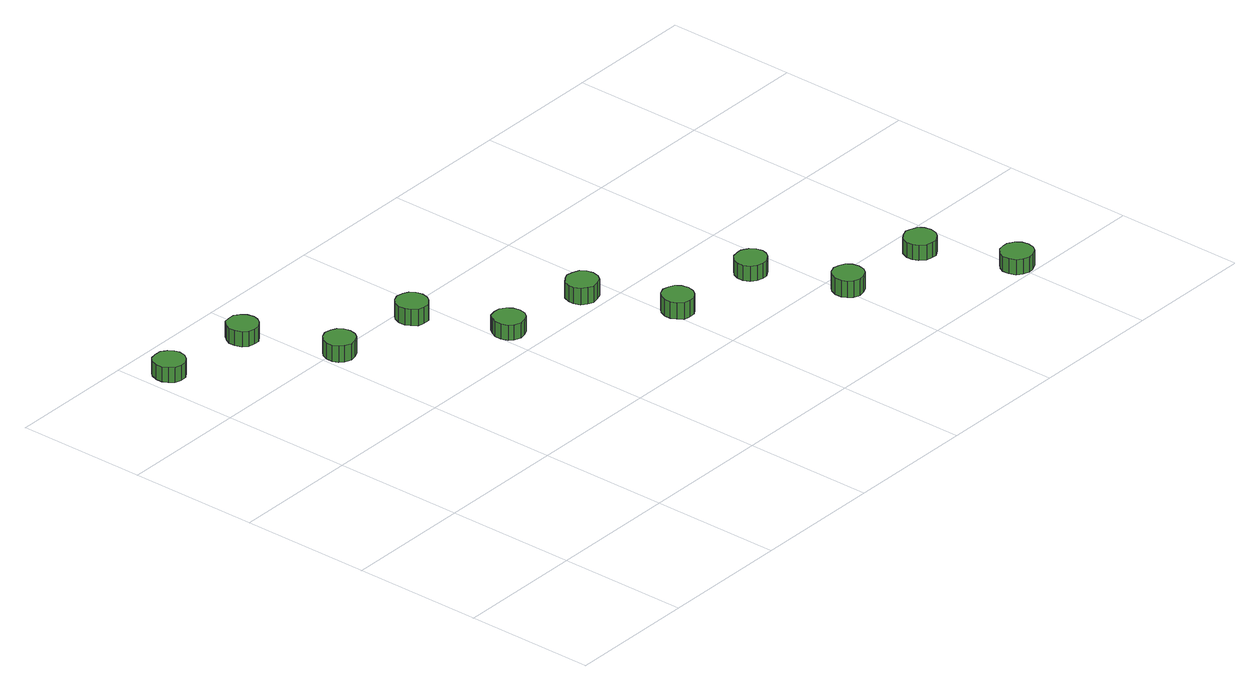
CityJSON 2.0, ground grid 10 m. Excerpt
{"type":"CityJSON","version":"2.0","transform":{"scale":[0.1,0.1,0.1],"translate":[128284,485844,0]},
"CityObjects":{
"tree1":{"type":"SolitaryVegetationObject","attributes":{"function":"something"},"geometry":[{"type":"MultiSurface","lod":"1","boundaries":[[[0,1,2,3,4,5,6,7,8,9,10,11,12,13,14]],[[15,16,17,18,19,20,21,22,23,24,25,26,27,28,29]],[[0,29,28,1]],[[1,28,27,2]],[[2,27,26,3]],[[3,26,25,4]],[[4,25,24,5]],[[5,24,23,6]],[[6,23,22,7]],[[7,22,21,8]],[[8,21,20,9]],[[9,20,19,10]],[[10,19,18,11]],[[11,18,17,12]],[[12,17,16,13]],[[13,16,15,14]],[[14,15,29,0]]]}]},
"tree2":{"type":"SolitaryVegetationObject","attributes":{"function":"something"},"geometry":[{"type":"MultiSurface","lod":"1","boundaries":[[[30,31,32,33,34,35,36,37,38,39,40,41,42,43,44]],[[45,46,47,48,49,50,51,52,53,54,55,56,57,58,59]],[[30,59,58,31]],[[31,58,57,32]],[[32,57,56,33]],[[33,56,55,34]],[[34,55,54,35]],[[35,54,53,36]],[[36,53,52,37]],[[37,52,51,38]],[[38,51,50,39]],[[39,50,49,40]],[[40,49,48,41]],[[41,48,47,42]],[[42,47,46,43]],[[43,46,45,44]],[[44,45,59,30]]]}]},
"tree3":{"type":"SolitaryVegetationObject","attributes":{"function":"something"},"geometry":[{"type":"MultiSurface","lod":"1","boundaries":[[[60,61,62,63,64,65,66,67,68,69,70,71,72,73,74]],[[75,76,77,78,79,80,81,82,83,84,85,86,87,88,89]],[[60,89,88,61]],[[61,88,87,62]],[[62,87,86,63]],[[63,86,85,64]],[[64,85,84,65]],[[65,84,83,66]],[[66,83,82,67]],[[67,82,81,68]],[[68,81,80,69]],[[69,80,79,70]],[[70,79,78,71]],[[71,78,77,72]],[[72,77,76,73]],[[73,76,75,74]],[[74,75,89,60]]]}]},
"tree4":{"type":"SolitaryVegetationObject","attributes":{"function":"something"},"geometry":[{"type":"MultiSurface","lod":"1","boundaries":[[[90,91,92,93,94,95,96,97,98,99,100,101,102,103,104]],[[105,106,107,108,109,110,111,112,113,114,115,116,117,118,119]],[[90,119,118,91]],[[91,118,117,92]],[[92,117,116,93]],[[93,116,115,94]],[[94,115,114,95]],[[95,114,113,96]],[[96,113,112,97]],[[97,112,111,98]],[[98,111,110,99]],[[99,110,109,100]],[[100,109,108,101]],[[101,108,107,102]],[[102,107,106,103]],[[103,106,105,104]],[[104,105,119,90]]]}]},
"tree5":{"type":"SolitaryVegetationObject","attributes":{"function":"something"},"geometry":[{"type":"MultiSurface","lod":"1","boundaries":[[[120,121,122,123,124,125,126,127,128,129,130,131,132,133,134]],[[135,136,137,138,139,140,141,142,143,144,145,146,147,148,149]],[[120,149,148,121]],[[121,148,147,122]],[[122,147,146,123]],[[123,146,145,124]],[[124,145,144,125]],[[125,144,143,126]],[[126,143,142,127]],[[127,142,141,128]],[[128,141,140,129]],[[129,140,139,130]],[[130,139,138,131]],[[131,138,137,132]],[[132,137,136,133]],[[133,136,135,134]],[[134,135,149,120]]]}]},
"tree6":{"type":"SolitaryVegetationObject","attributes":{"function":"something"},"geometry":[{"type":"MultiSurface","lod":"1","boundaries":[[[150,151,152,153,154,155,156,157,158,159,160,161,162,163,164]],[[165,166,167,168,169,170,171,172,173,174,175,176,177,178,179]],[[150,179,178,151]],[[151,178,177,152]],[[152,177,176,153]],[[153,176,175,154]],[[154,175,174,155]],[[155,174,173,156]],[[156,173,172,157]],[[157,172,171,158]],[[158,171,170,159]],[[159,170,169,160]],[[160,169,168,161]],[[161,168,167,162]],[[162,167,166,163]],[[163,166,165,164]],[[164,165,179,150]]]}]},
"tree7":{"type":"SolitaryVegetationObject","attributes":{"function":"something"},"geometry":[{"type":"MultiSurface","lod":"1","boundaries":[[[180,181,182,183,184,185,186,187,188,189,190,191,192,193,194]],[[195,196,197,198,199,200,201,202,203,204,205,206,207,208,209]],[[180,209,208,181]],[[181,208,207,182]],[[182,207,206,183]],[[183,206,205,184]],[[184,205,204,185]],[[185,204,203,186]],[[186,203,202,187]],[[187,202,201,188]],[[188,201,200,189]],[[189,200,199,190]],[[190,199,198,191]],[[191,198,197,192]],[[192,197,196,193]],[[193,196,195,194]],[[194,195,209,180]]]}]},
"tree8":{"type":"SolitaryVegetationObject","attributes":{"function":"something"},"geometry":[{"type":"MultiSurface","lod":"1","boundaries":[[[210,211,212,213,214,215,216,217,218,219,220,221,222,223,224]],[[225,226,227,228,229,230,231,232,233,234,235,236,237,238,239]],[[210,239,238,211]],[[211,238,237,212]],[[212,237,236,213]],[[213,236,235,214]],[[214,235,234,215]],[[215,234,233,216]],[[216,233,232,217]],[[217,232,231,218]],[[218,231,230,219]],[[219,230,229,220]],[[220,229,228,221]],[[221,228,227,222]],[[222,227,226,223]],[[223,226,225,224]],[[224,225,239,210]]]}]},
"tree9":{"type":"SolitaryVegetationObject","attributes":{"function":"something"},"geometry":[{"type":"MultiSurface","lod":"1","boundaries":[[[240,241,242,243,244,245,246,247,248,249,250,251,252,253,254]],[[255,256,257,258,259,260,261,262,263,264,265,266,267,268,269]],[[240,269,268,241]],[[241,268,267,242]],[[242,267,266,243]],[[243,266,265,244]],[[244,265,264,245]],[[245,264,263,246]],[[246,263,262,247]],[[247,262,261,248]],[[248,261,260,249]],[[249,260,259,250]],[[250,259,258,251]],[[251,258,257,252]],[[252,257,256,253]],[[253,256,255,254]],[[254,255,269,240]]]}]},
"tree10":{"type":"SolitaryVegetationObject","attributes":{"function":"something"},"geometry":[{"type":"MultiSurface","lod":"1","boundaries":[[[270,271,272,273,274,275,276,277,278,279,280,281,282,283,284]],[[285,286,287,288,289,290,291,292,293,294,295,296,297,298,299]],[[270,299,298,271]],[[271,298,297,272]],[[272,297,296,273]],[[273,296,295,274]],[[274,295,294,275]],[[275,294,293,276]],[[276,293,292,277]],[[277,292,291,278]],[[278,291,290,279]],[[279,290,289,280]],[[280,289,288,281]],[[281,288,287,282]],[[282,287,286,283]],[[283,286,285,284]],[[284,285,299,270]]]}]},
"tree11":{"type":"SolitaryVegetationObject","attributes":{"function":"something"},"geometry":[{"type":"MultiSurface","lod":"1","boundaries":[[[300,301,302,303,304,305,306,307,308,309,310,311,312,313,314]],[[315,316,317,318,319,320,321,322,323,324,325,326,327,328,329]],[[300,329,328,301]],[[301,328,327,302]],[[302,327,326,303]],[[303,326,325,304]],[[304,325,324,305]],[[305,324,323,306]],[[306,323,322,307]],[[307,322,321,308]],[[308,321,320,309]],[[309,320,319,310]],[[310,319,318,311]],[[311,318,317,312]],[[312,317,316,313]],[[313,316,315,314]],[[314,315,329,300]]]}]}
},
"vertices":[
[28,368,20],[27,372,20],[24,376,20],[20,379,20],[15,379,20],[10,378,20],[7,375,20],[5,370,20],[5,365,20],[7,361,20],[10,357,20],[15,356,20],[20,356,20],[24,359,20],[27,363,20],[27,363,8],[24,359,8],[20,356,8],[15,356,8],[10,357,8],[7,361,8],[5,365,8],[5,370,8],[7,375,8],[10,378,8],[15,379,8],[20,379,8],[24,376,8],[27,372,8],[28,368,8],
[96,358,21],[95,363,21],[92,367,21],[88,370,21],[83,370,21],[78,369,21],[75,365,21],[73,361,21],[73,356,21],[75,351,21],[78,348,21],[83,347,21],[88,347,21],[92,350,21],[95,354,21],[95,354,9],[92,350,9],[88,347,9],[83,347,9],[78,348,9],[75,351,9],[73,356,9],[73,361,9],[75,365,9],[78,369,9],[83,370,9],[88,370,9],[92,367,9],[95,363,9],[96,358,9],
[125,296,20],[124,301,20],[121,305,20],[117,307,20],[112,308,20],[107,306,20],[104,303,20],[102,298,20],[102,293,20],[104,289,20],[107,286,20],[112,284,20],[117,285,20],[121,287,20],[124,291,20],[124,291,7],[121,287,7],[117,285,7],[112,284,7],[107,286,7],[104,289,7],[102,293,7],[102,298,7],[104,303,7],[107,306,7],[112,308,7],[117,307,7],[121,305,7],[124,301,7],[125,296,7],
[193,288,21],[192,293,21],[189,297,21],[185,299,21],[180,300,21],[175,298,21],[172,295,21],[170,290,21],[170,285,21],[172,281,21],[175,277,21],[180,276,21],[185,276,21],[189,279,21],[192,283,21],[192,283,8],[189,279,8],[185,276,8],[180,276,8],[175,277,8],[172,281,8],[170,285,8],[170,290,8],[172,295,8],[175,298,8],[180,300,8],[185,299,8],[189,297,8],[192,293,8],[193,288,8],
[222,225,19],[221,230,19],[218,234,19],[214,237,19],[209,237,19],[204,236,19],[201,232,19],[199,228,19],[199,223,19],[201,218,19],[204,215,19],[209,213,19],[214,214,19],[218,216,19],[221,220,19],[221,220,7],[218,216,7],[214,214,7],[209,213,7],[204,215,7],[201,218,7],[199,223,7],[199,228,7],[201,232,7],[204,236,7],[209,237,7],[214,237,7],[218,234,7],[221,230,7],[222,225,7],
[290,216,21],[289,221,21],[286,225,21],[281,227,21],[276,228,21],[272,226,21],[268,223,21],[266,218,21],[266,214,21],[268,209,21],[272,206,21],[276,204,21],[281,205,21],[286,207,21],[289,211,21],[289,211,8],[286,207,8],[281,205,8],[276,204,8],[272,206,8],[268,209,8],[266,214,8],[266,218,8],[268,223,8],[272,226,8],[276,228,8],[281,227,8],[286,225,8],[289,221,8],[290,216,8],
[319,155,19],[318,160,19],[315,164,19],[311,166,19],[306,167,19],[301,165,19],[298,162,19],[296,157,19],[296,152,19],[298,148,19],[301,144,19],[306,143,19],[311,143,19],[315,146,19],[318,150,19],[318,150,6],[315,146,6],[311,143,6],[306,143,6],[301,144,6],[298,148,6],[296,152,6],[296,157,6],[298,162,6],[301,165,6],[306,167,6],[311,166,6],[315,164,6],[318,160,6],[319,155,6],
[387,145,21],[386,150,21],[383,154,21],[378,157,21],[374,157,21],[369,156,21],[365,152,21],[363,148,21],[363,143,21],[365,138,21],[369,135,21],[374,134,21],[378,134,21],[383,137,21],[386,141,21],[386,141,9],[383,137,9],[378,134,9],[374,134,9],[369,135,9],[365,138,9],[363,143,9],[363,148,9],[365,152,9],[369,156,9],[374,157,9],[378,157,9],[383,154,9],[386,150,9],[387,145,9],
[416,83,19],[415,88,19],[412,92,19],[408,94,19],[403,95,19],[398,93,19],[395,90,19],[393,85,19],[393,80,19],[395,76,19],[398,73,19],[403,71,19],[408,72,19],[412,74,19],[415,78,19],[415,78,6],[412,74,6],[408,72,6],[403,71,6],[398,73,6],[395,76,6],[393,80,6],[393,85,6],[395,90,6],[398,93,6],[403,95,6],[408,94,6],[412,92,6],[415,88,6],[416,83,6],
[484,75,20],[483,80,20],[480,84,20],[475,86,20],[471,87,20],[466,85,20],[462,82,20],[460,77,20],[460,72,20],[462,68,20],[466,64,20],[471,63,20],[475,63,20],[480,66,20],[483,70,20],[483,70,8],[480,66,8],[475,63,8],[471,63,8],[466,64,8],[462,68,8],[460,72,8],[460,77,8],[462,82,8],[466,85,8],[471,87,8],[475,86,8],[480,84,8],[483,80,8],[484,75,8],
[513,12,19],[512,17,19],[509,21,19],[504,24,19],[500,24,19],[495,23,19],[491,19,19],[489,15,19],[489,10,19],[491,5,19],[495,2,19],[500,0,19],[504,1,19],[509,3,19],[512,7,19],[512,7,7],[509,3,7],[504,1,7],[500,0,7],[495,2,7],[491,5,7],[489,10,7],[489,15,7],[491,19,7],[495,23,7],[500,24,7],[504,24,7],[509,21,7],[512,17,7],[513,12,7]
]}
